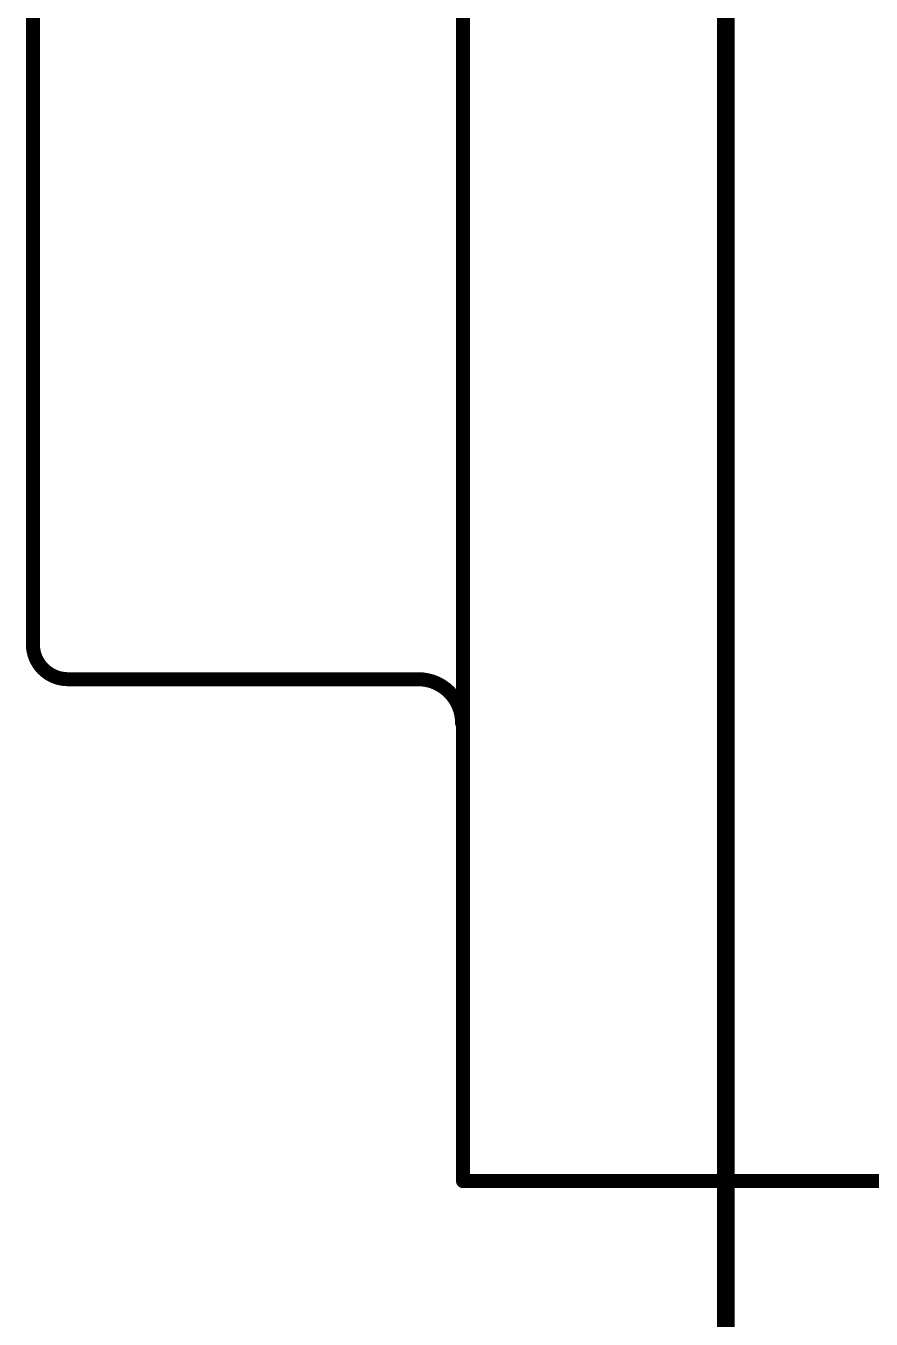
# Model space of a CAD drawing. Extents: x -10.1 to 20.4, y -11.4 to 45.8.
# Drawn here: x -10.15 to 2.11, y 11.81 to 30.55 of the extents above; entities that cross this region are included whole.
import ezdxf

# ---------------------------------------------------------------- set-up
doc = ezdxf.new("R2010")
doc.units = 0
for name, color, linetype in [('1', 12, 'CONTINUOUS'), ('16', 132, 'CONTINUOUS'), ('20', 53, 'CONTINUOUS'), ('21', 41, 'CONTINUOUS'), ('51', 53, 'CONTINUOUS')]:
    doc.layers.add(name, color=color, linetype=linetype)

msp = doc.modelspace()

# ---------------------------------------------------------------- linework, layer by layer
at = {"layer": '1', "const_width": 0.2032}
msp.add_lwpolyline([(0, 0), (0, 45.72)], dxfattribs=at)
at = {"layer": '16', "const_width": 0.2032}
msp.add_lwpolyline([(0, 0), (0, 45.72)], dxfattribs=at)
at = {"layer": '20', "const_width": 0.254}
msp.add_lwpolyline([(0, 45.72), (0, 0)], dxfattribs=at)
at = {"layer": '21', "const_width": 0.2032}
msp.add_lwpolyline([(12.19, 13.81), (0.16, 13.81)], dxfattribs=at)
at = {"layer": '21', "const_width": 0.1016}
msp.add_lwpolyline([(0.16, 13.8608, 1), (0.16, 13.7592)], format="xyb", dxfattribs=at)
at = {"layer": '51', "const_width": 0.2032}
for points in [[(-3.81, 13.81), (-3.81, 44.61)], [(-10.047, 21.59), (-10.047, 36.83)], [(-4.459, 21.082), (-9.539, 21.082)], [(0.16, 13.81), (-3.81, 13.81)]]:
    msp.add_lwpolyline(points, dxfattribs=at)
at = {"layer": '51'}
for points, const_width in [([(-10.047, 21.59, 0.4142), (-9.539, 21.082)], 0.2032), ([(-9.9962, 21.59, 1), (-10.0978, 21.59)], 0.1016), ([(-10.0978, 21.59, 1), (-9.9962, 21.59)], 0.1016), ([(-9.539, 21.1328, 1), (-9.539, 21.0312)], 0.1016), ([(-9.539, 21.0312, 1), (-9.539, 21.1328)], 0.1016), ([(-3.824, 20.447, 0.4142), (-4.459, 21.082)], 0.2032), ([(-4.459, 21.1328, 1), (-4.459, 21.0312)], 0.1016), ([(-4.459, 21.0312, 1), (-4.459, 21.1328)], 0.1016), ([(-3.8748, 20.447, 1), (-3.7732, 20.447)], 0.1016), ([(-3.81, 13.8608, 1), (-3.81, 13.7592)], 0.1016), ([(0.16, 13.7592, 1), (0.16, 13.8608)], 0.1016), ([(-3.8608, 13.81, 1), (-3.7592, 13.81)], 0.1016)]:
    msp.add_lwpolyline(points, format="xyb", dxfattribs=dict(at, const_width=const_width))

doc.saveas('drawing.dxf')
